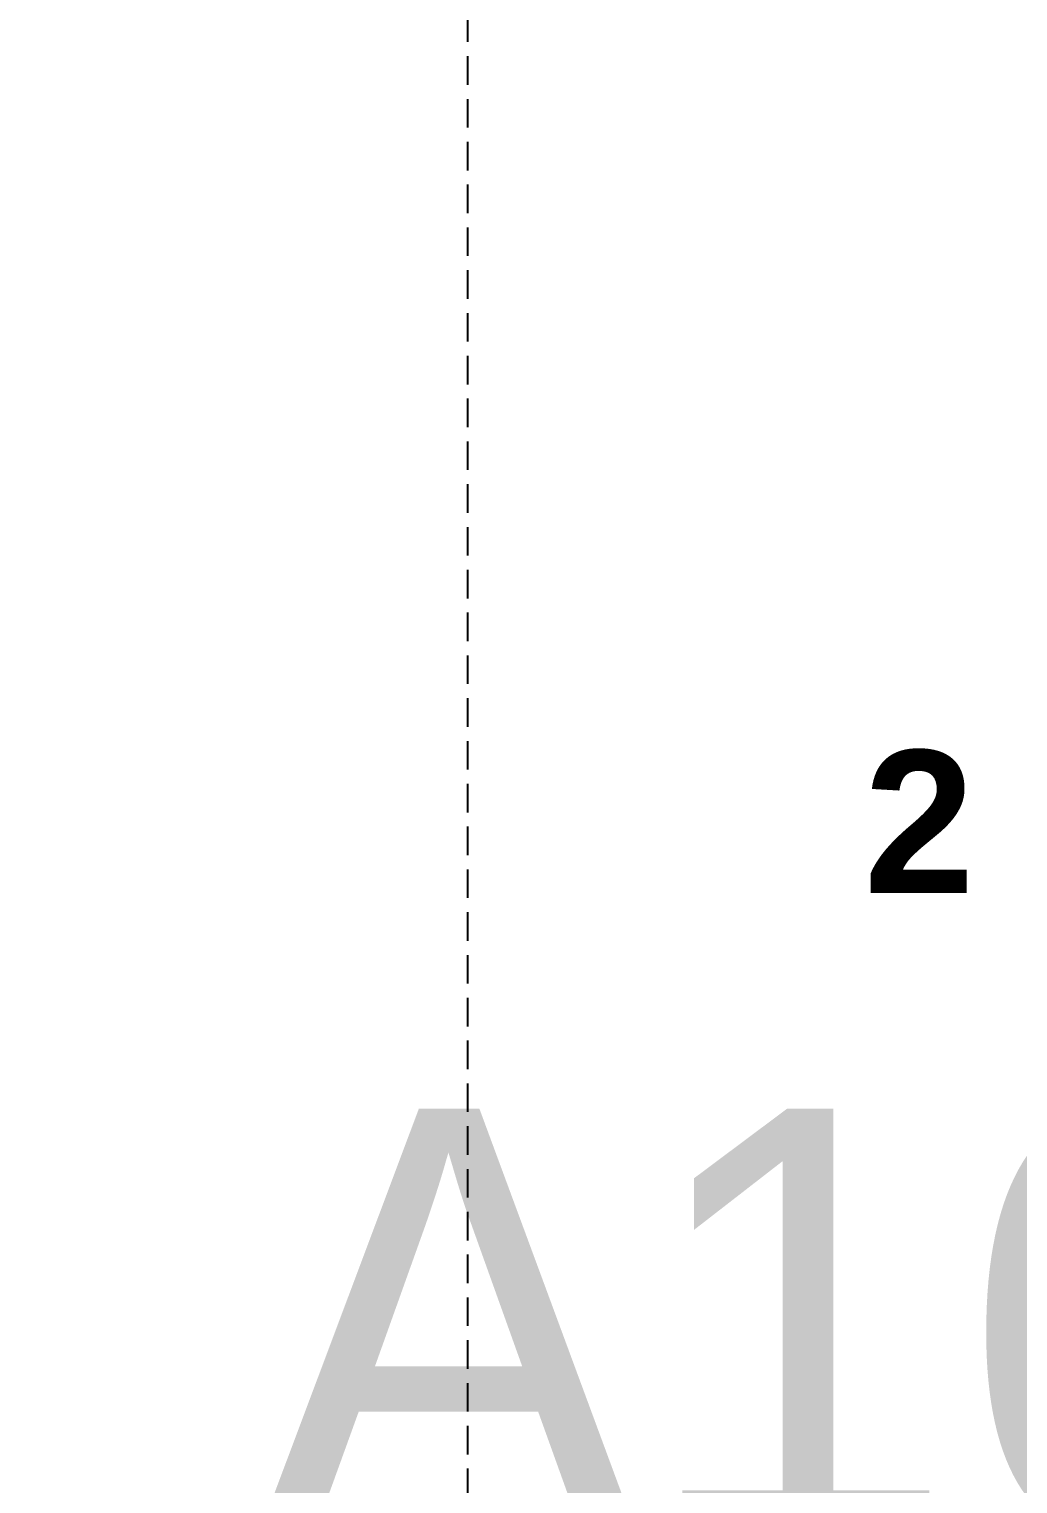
# Model space of a CAD drawing. Header units: metres. Extents: x 531689 to 532245, y 2673919 to 2674172.
# Drawn here: x 532033.25 to 532050.57, y 2674027.77 to 2674053.27 of the extents above; entities that cross this region are included whole.
import ezdxf
from ezdxf.enums import TextEntityAlignment as Align

# ---------------------------------------------------------------- set-up
doc = ezdxf.new("R2010")
doc.units = ezdxf.units.M
doc.header["$MEASUREMENT"] = 0
doc.linetypes.add('DASHED', pattern=[0.75, 0.5, -0.25])
for name, color, linetype in [('IDT', 7, 'Continuous'), ('MMS Block Numbering', 7, 'Continuous'), ('Section Marking BL-02', 2, 'Continuous')]:
    doc.layers.add(name, color=color, linetype=linetype)
doc.styles.add('Adani Regular', font='Adani Regular.ttf')
doc.styles.add('BoldTextStyle', font='arialbd.ttf')

# ---------------------------------------------------------------- blocks, each defined once
blk = doc.blocks.new('IDT')
at = {"layer": 'IDT', "color": 243, "linetype": 'DASHED'}
blk.add_lwpolyline([(45.5, 32.586), (45.5, -4.032), (0, -4.032), (0, 32.586)], close=True, dxfattribs=at)

msp = doc.modelspace()

# ---------------------------------------------------------------- block references
at = {"layer": 'IDT', "color": 8, "rotation": 180}
msp.add_blockref('IDT', (532040.931, 2674050.259), dxfattribs=at)

# ---------------------------------------------------------------- texts
at = {"layer": 'MMS Block Numbering', "insert": (532050.623, 2674024.291), "char_height": 7.5, "attachment_point": 5, "style": 'Adani Regular'}
msp.add_mtext_dynamic_manual_height_columns('A16b-\\PBL-02', width=41.53538, gutter_width=1, heights=[0], dxfattribs=at)
at = {"layer": 'Section Marking BL-02', "color": 94, "true_color": 0x00a500, "style": 'BoldTextStyle'}
msp.add_text('2', height=2.5, dxfattribs=at).set_placement((532048.844, 2674039.377), align=Align.MIDDLE_CENTER)

doc.saveas('drawing.dxf')
